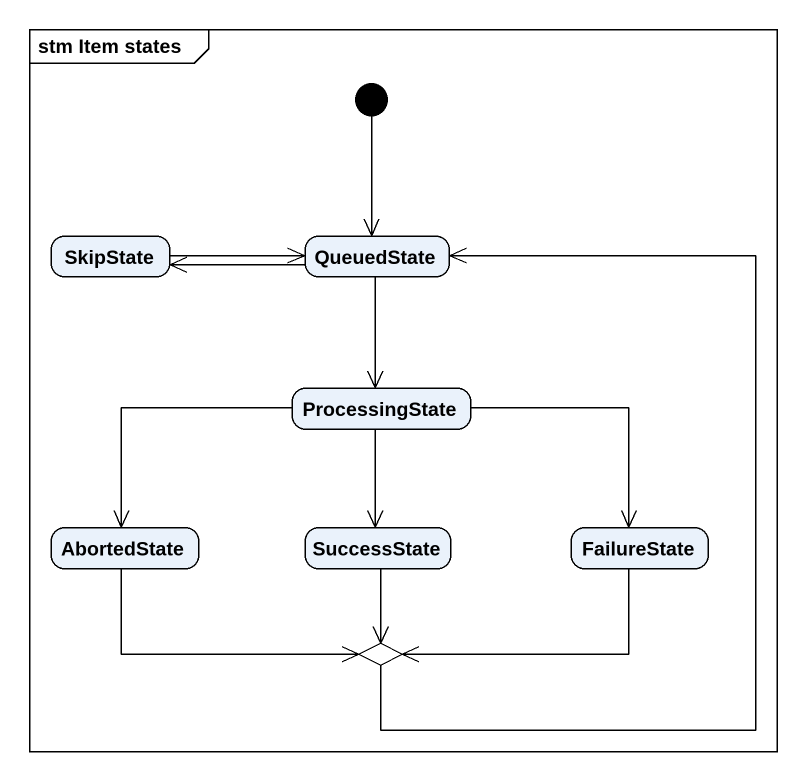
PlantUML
@startuml
mainframe stm Item states
hide empty description
state SkipState
state QueuedState
state ProcessingState
state AbortedState
state SuccessState
state FailureState
state choice1 <<choice>>
[*] --> QueuedState
SkipState -right-> QueuedState
QueuedState -left-> SkipState
QueuedState --> ProcessingState
ProcessingState -left-> AbortedState
ProcessingState --> SuccessState
ProcessingState -right-> FailureState
AbortedState -right-> choice1
SuccessState --> choice1
FailureState -left-> choice1
choice1 -up-> QueuedState
@enduml
